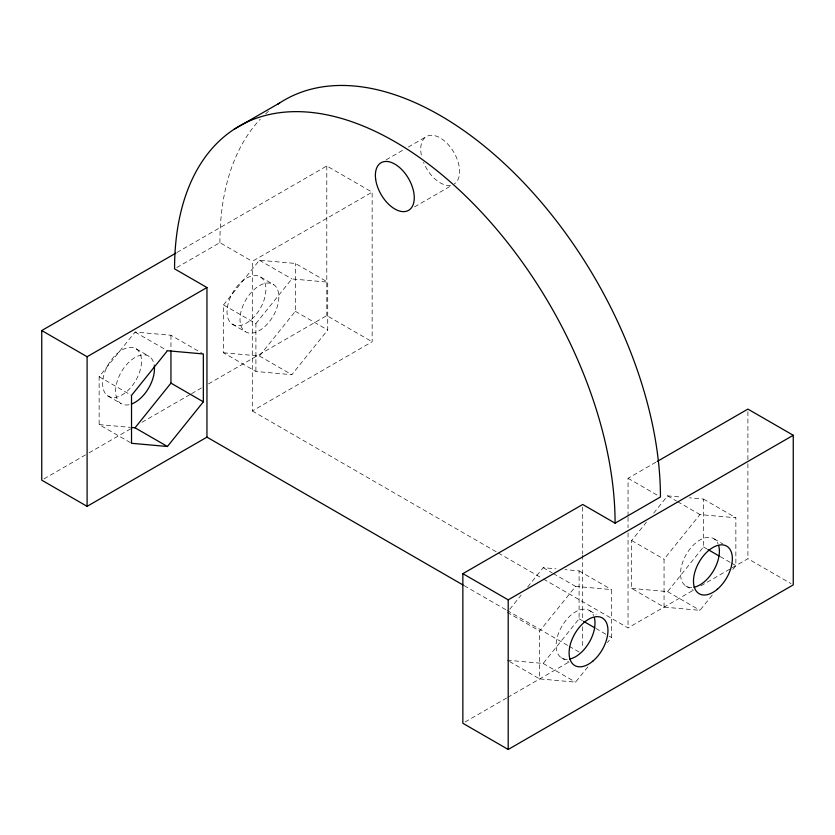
<?xml version="1.0" encoding="UTF-8"?>
<svg xmlns="http://www.w3.org/2000/svg" width="835" height="835" viewBox="0 0 835 835"><rect width="100%" height="100%" fill="white"/><g stroke="black" fill="none" stroke-linecap="round" stroke-linejoin="round"><path stroke-width="0.63" stroke-dasharray="4.17 3.13" d="M130.406 442.644L99.135 424.587L99.135 376.71L135.04 332.048L170.945 335.252L202.227 353.309M223.519 304.9L259.424 260.228L295.329 263.442L327.727 282.136L327.727 330.013L291.822 374.685L255.907 371.481L223.519 352.777L223.519 304.9L255.907 323.604L255.907 371.481M255.907 323.604L291.822 278.932L327.727 282.136M223.519 352.777L259.424 355.981L295.329 311.319L295.329 263.442M509.726 609.31L521.144 595.094M527.678 586.974L543.178 567.685L556.006 568.833M587.819 666.914L575.576 682.143L539.671 678.928L539.671 631.051L575.576 586.389L611.481 589.593L611.481 637.47L607.4 642.543M712.203 595.094L699.96 610.322L664.055 607.118L631.657 588.414L631.657 540.537L646.353 522.261M653.69 513.128L667.572 495.865L681.673 497.128M507.273 660.224L543.178 663.439L579.093 618.766L579.093 570.889L564.982 569.627M664.055 607.118L664.055 559.241L699.96 514.569L735.865 517.784L735.865 565.65L731.784 570.733M631.657 588.414L667.572 591.618L703.477 546.956L703.477 499.079L689.366 497.817M176.957 252.494L326.798 165.977L372.149 192.154L372.149 341.776L252.295 410.966L252.295 261.355L372.149 192.154M176.769 267.555L219.908 242.651L252.295 261.355M386.188 159.809L403.889 149.59M408.305 147.033L426.007 136.815M414.525 206.892L451.025 185.819M44.004 478.862L87.946 453.488M89.074 452.841L130.761 428.772M142.023 422.27L190.474 394.297M191.601 393.65L201.736 387.795M208.499 383.891L326.798 315.588L372.149 341.776M628.045 516.02L628.045 478.288L656.049 462.12M465.085 721.983L506.532 698.06M507.649 697.413L569.261 661.842M543.418 579.041L628.045 627.899L693.019 590.397M700.857 585.867L731.095 568.405M732.222 567.758L747.899 558.709L791.037 583.613M99.135 424.587L129.905 427.343M703.477 499.079L735.865 517.784M259.424 260.228L291.822 278.932M667.572 495.865L676.507 501.031M677.623 501.678L699.96 514.569M628.045 478.288L658.21 495.698M260.635 277.084A27.482 15.865 -60 0 1 250.907 319.909A27.482 15.865 -60 0 1 227.861 304.879A27.482 15.865 -60 0 1 260.635 277.084L273.598 284.568A27.482 15.865 -60 0 1 263.86 327.393A27.482 15.865 -60 0 1 240.824 312.363A27.482 15.865 -60 0 1 273.598 284.568M714.123 538.909L722.766 543.888M295.329 311.319L327.727 330.013M703.477 546.956L706.827 548.887M720.229 556.632L730.281 562.435M731.397 563.072L735.865 565.65M631.657 540.537L664.055 559.241M232.297 324.168L245.26 331.652M685.796 585.993L693.353 590.355M259.424 355.981L291.822 374.685M667.572 591.618L699.96 610.322M579.093 570.889L611.481 589.593M135.04 332.048L167.428 350.742M543.178 567.685L552.123 572.841M553.24 573.488L575.576 586.389M252.295 410.966L497.159 552.332M498.286 552.989L542.291 578.394M136.251 348.894A27.482 15.865 -60 0 1 126.523 391.73A27.482 15.865 -60 0 1 103.477 376.7A27.482 15.865 -60 0 1 136.251 348.894L149.204 356.378M589.74 610.719L596.221 614.456M579.093 618.766L582.444 620.697M595.846 628.442L608.13 635.529M609.247 636.176L611.481 637.47M464.218 585.679L505.968 609.79M507.095 610.437L568.03 645.612M569.157 646.269L579.313 652.135M99.135 376.71L131.523 395.414M507.273 612.347L539.671 631.051M107.913 395.978L120.877 403.462M561.402 657.803L568.969 662.165M543.178 663.439L575.576 682.143M509.507 661.518L539.671 678.928M747.899 411.697L747.899 462.433M747.899 463.738L747.899 558.709M628.045 517.324L628.045 527.73M628.045 532.928L628.045 627.899M582.705 507.075L582.705 553.908M582.705 555.212L582.705 620.259M582.705 626.761L582.705 647.584M326.798 165.977L326.798 315.588M170.945 335.252L170.945 349.489M450.587 185.328A27.492 15.875 60 0 1 423.543 162.387M421.341 155.07A27.492 15.875 60 0 1 445.003 141.407A27.492 15.875 60 0 1 454.344 183.909M129.039 404.735A27.482 15.865 -60 0 1 115.877 387.242A27.482 15.865 -60 0 1 135.447 357.244A27.482 15.865 -60 0 1 154.318 365.98M567.299 659.347A27.482 15.865 -60 0 1 562.268 625.582A27.482 15.865 -60 0 1 593.643 615.562M691.683 587.527A27.482 15.865 -60 0 1 686.652 553.772A27.482 15.865 -60 0 1 718.027 543.752M219.908 242.651A311.507 179.849 60 0 1 260.28 119.186M265.655 113.884A311.507 179.849 60 0 1 268.505 111.337"/><path stroke-width="1.25" d="M131.189 427.457L135.04 427.802L170.945 383.129L170.945 350.783M167.428 446.495L203.343 401.833L203.343 353.957L167.428 350.742L131.523 395.414L131.523 443.291L167.428 446.495L135.04 427.802M234.259 129.185L279.61 103.008M463.091 585.032L206.955 437.143L87.101 506.344L41.75 480.167L41.75 330.545L175.83 253.141M41.75 330.545L87.101 356.733L206.955 287.532L206.955 437.143M657.176 461.473L747.899 409.098L793.25 435.275L793.25 584.886L508.202 749.465L462.851 723.277L462.851 573.666L582.705 504.476L615.092 523.169L660.443 496.992A311.507 179.849 60 0 0 519.829 178.68A311.507 179.849 60 0 0 277.523 104.396M462.851 573.666L508.202 599.854L793.25 435.275M707.944 549.534L719.112 555.985M206.955 287.532L174.557 268.828A311.507 179.849 60 0 1 394.83 141.658A311.507 179.849 60 0 1 615.092 523.18M170.945 383.129L203.343 401.833M583.561 621.344L594.729 627.795M508.202 599.854L508.202 749.465M87.101 356.733L87.101 506.344M718.789 545.996A27.482 15.865 -60 0 1 713.267 571.13A27.482 15.865 -60 0 1 693.958 587.255M154.318 365.98A27.482 15.865 -60 0 1 131.398 404.067M594.395 617.816A27.482 15.865 -60 0 1 588.884 642.94A27.482 15.865 -60 0 1 569.564 659.076M375.656 179.222A27.492 15.875 60 0 0 407.219 210.994A27.492 15.875 60 0 0 401.604 169.411A27.492 15.875 60 0 0 375.656 179.222M592.965 661.028A27.482 15.865 -60 0 0 602.703 618.203A27.482 15.865 -60 0 0 569.929 645.998A27.482 15.865 -60 0 0 592.965 661.028M717.359 589.218A27.482 15.865 -60 0 0 727.087 546.382A27.482 15.865 -60 0 0 694.313 574.188A27.482 15.865 -60 0 0 717.359 589.218"/></g></svg>
